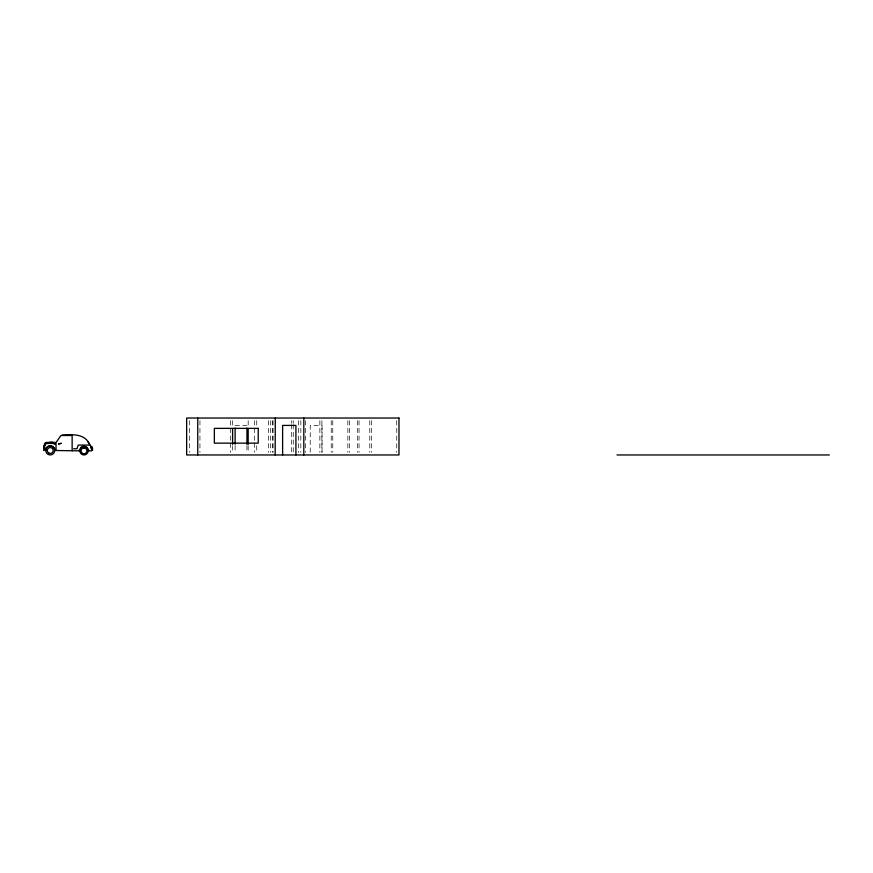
<?xml version="1.0" encoding="UTF-8"?>
<svg xmlns="http://www.w3.org/2000/svg" width="873" height="873" viewBox="0 0 873 873"><rect width="100%" height="100%" fill="white"/><g stroke="black" fill="none" stroke-linecap="round" stroke-linejoin="round"><path stroke-width="0.65" stroke-dasharray="4.37 3.27" d="M235.121 425.424L246.939 425.424M396.735 420.666L396.735 452.334M371.451 420.666L371.451 452.334M369.781 420.666L369.781 452.334M359.032 420.666L359.032 452.334M357.384 420.666L357.384 452.334M349.604 420.666L349.604 452.334M347.847 420.666L347.847 452.334M332.777 420.666L332.777 452.334M331.227 420.666L331.227 452.334M322.039 452.279L322.039 425.424L310.221 425.424L310.221 452.279M321.908 420.666L321.908 452.334M319.856 420.666L319.856 452.334M305.572 420.666L305.572 452.334M300.836 420.666L300.836 452.334M298.664 420.666L298.664 452.334M293.252 420.666L293.252 423.307M293.252 424.627L293.252 452.334M291.32 420.666L291.32 423.307M291.32 424.627L291.32 452.334M273.085 420.666L273.085 452.334M272.627 420.666L272.627 452.334M270.728 420.666L270.565 452.334M268.338 420.666L268.338 452.334M256.717 420.666L256.717 427.268M256.717 445.732L256.717 452.334M254.338 420.666L254.338 441.782M254.338 443.091L254.338 452.334M248.172 420.666L248.172 427.268M248.172 445.732L248.172 452.334M246.939 445.568L246.939 452.279M235.121 445.568L235.121 452.279M232.6 420.666L232.6 427.268M232.6 445.732L232.6 452.334M230.658 420.666L230.658 441.782M230.658 443.091L230.658 452.334M199.939 420.666L199.939 452.334M189.474 420.666L189.474 452.334"/><path stroke-width="1.31" d="M44.119 446.31L44.108 445.492M44.283 446.19L44.283 445.765M44.261 445.448L44.261 446.31M88.402 449.671L88.555 450.85A4.583 4.583 0 0 0 88.402 449.671L87.213 447.609A4.583 4.583 0 0 0 80.742 447.609L79.399 450.85L54.726 450.49A4.474 4.474 0 0 1 48.015 454.364A4.474 4.474 0 0 1 48.015 446.616A4.474 4.474 0 0 1 54.726 450.49M55.13 443.539L53.951 443.539L55.108 442.546L55.13 443.964L52.467 443.397M52.937 442.502C51.311 440.701 40.889 445.841 46.193 442.415M62.136 435.07C71.499 434.47 83.622 433.466 88.86 442.895M44.272 443.953L55.108 442.546L55.13 443.397L53.951 443.539M52.762 443.113L55.108 442.546L51.911 442.546M51.594 443.397L55.108 442.546L46.193 442.436M46.193 442.949L50.721 442.6M45.254 443.397L53.951 443.397M90.083 445.077L78.199 445.077L77.02 448.766L73.627 448.744M92.145 447.456L92.614 448.929L91.556 448.929L91.556 449.671L92.614 449.671L92.363 450.413L92.145 447.456L92.178 450.413M80.742 447.609L87.213 447.609M44.785 447.805L43.65 448.242C44.174 443.244 44.305 454.266 43.65 449.126L44.741 449.126L45.778 450.49M91.774 448.373L91.305 447.456L91.938 449.671M79.858 450.85L79.399 450.85A4.583 4.583 0 0 1 79.552 449.671M88.097 450.85A4.114 4.114 0 0 0 81.92 447.292A4.114 4.114 0 0 0 81.92 454.418A4.114 4.114 0 0 0 88.097 450.85L91.654 450.85M617.036 454.964L829.35 454.964M87.933 441.727L91.021 446.616M44.512 448.242L44.741 449.126L44.73 448.242M91.141 447.183L91.403 448.133M91.349 447.925L91.261 447.292M303.826 418.036L303.804 454.964M295.914 454.964L295.914 425.424L282.612 425.424L282.612 454.964M275.29 418.036L275.159 454.964M248.172 428.588L248.172 444.412M246.939 428.108L246.939 444.226M235.121 428.108L235.121 444.226M232.6 428.588L232.6 444.412M197.745 418.036L197.745 454.964M92.385 448.929L92.385 449.671M72.143 450.73L72.143 435.518L60.914 435.518L56.025 442.556L56.025 450.512M45.254 443.964L45.254 445.732M44.261 448.242L44.261 449.126M43.868 448.242L43.868 449.126M45.527 450.49A4.725 4.725 0 0 1 50.252 445.765A4.725 4.725 0 0 1 54.977 450.49M398.972 418.036L186.658 418.036L186.658 454.964L398.972 454.964L398.972 418.036M258.233 428.37L214.354 428.37L214.354 443.146L258.233 443.146L258.233 428.37M61.23 443.364L58.567 443.921L61.23 443.364M44.545 446.911L44.392 447.805L44.545 446.911M91.687 446.463L90.967 446.463L91.359 448.493L91.938 448.493L91.687 446.463M48.779 453.054A2.957 2.957 0 0 0 53.209 450.49A2.957 2.957 0 0 0 48.779 447.936A2.957 2.957 0 0 0 48.779 453.054M82.498 453.414A2.957 2.957 0 0 0 86.929 450.85A2.957 2.957 0 0 0 82.498 448.296A2.957 2.957 0 0 0 82.498 453.414"/></g></svg>
